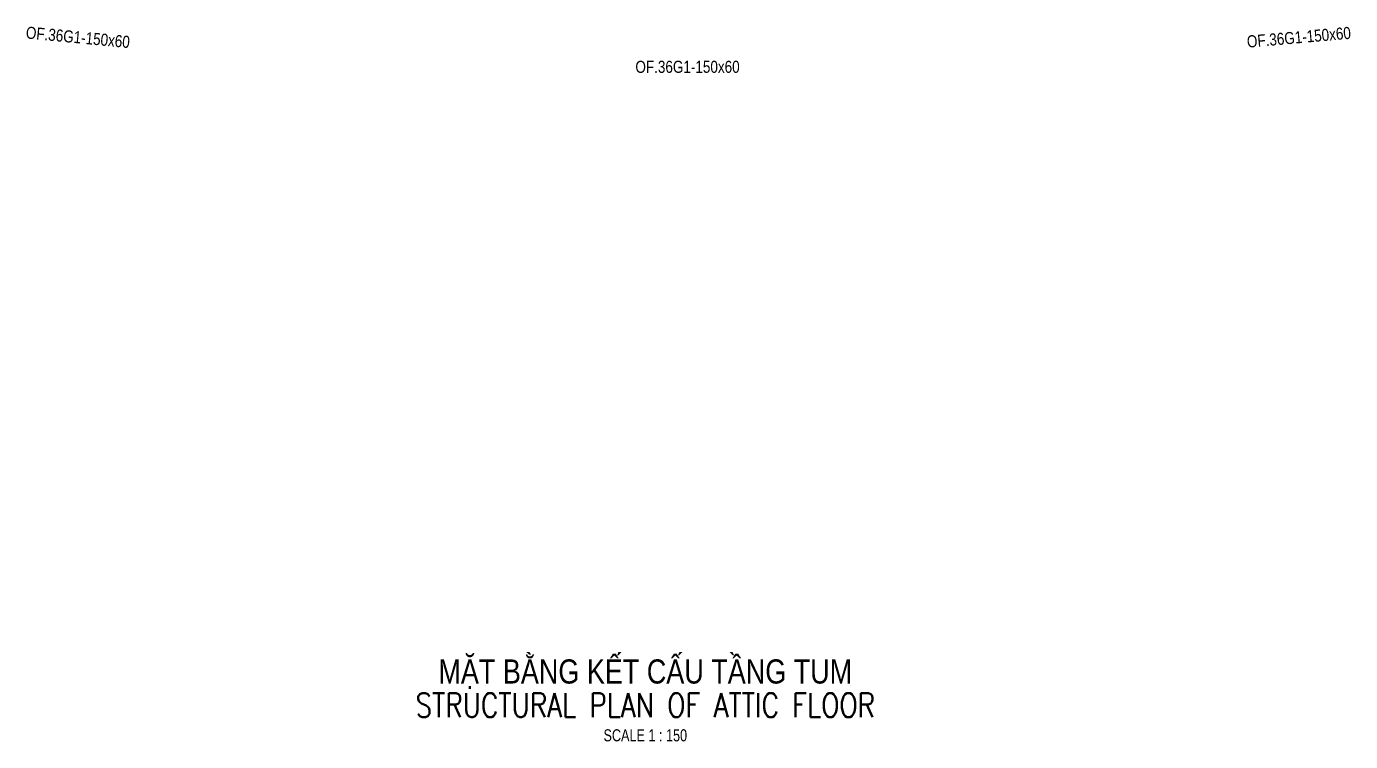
# Model space of a CAD drawing. Header units: millimetres. Extents: x -179076 to 119312, y -18667 to 180141.
# Drawn here: x 38435 to 79558, y 18374 to 40581 of the extents above; entities that cross this region are included whole.
import ezdxf
from ezdxf.enums import TextEntityAlignment as Align

# ---------------------------------------------------------------- set-up
doc = ezdxf.new("R2010")
doc.units = ezdxf.units.MM
for name, color, linetype, lineweight in [('NDC_S_ANNO', 7, 'Continuous', 20), ('NDC_S_ENG TITLE', 3, 'Continuous', 20), ('NDC_S_TEXT SYMBOL', 7, 'Continuous', 20), ('NDC_S_VN TITLE', 6, 'Continuous', 35)]:
    doc.layers.add(name, color=color, linetype=linetype, lineweight=lineweight)
doc.styles.add('ARIAL', font='arial.ttf', dxfattribs={"width": 0.8})
doc.styles.add('NDC_ANNO', font='', dxfattribs={"width": 0.8})
doc.styles.add('NDC_EN TXT', font='romans.shx', dxfattribs={"width": 0.8})
doc.styles.add('NDC_VIE TXT', font='arial.ttf', dxfattribs={"width": 0.8})
doc.styles.get('NDC_ANNO').set_extended_font_data('Dotum')

# ---------------------------------------------------------------- blocks, each defined once
blk = doc.blocks.new('Drawing name_symbol')
at = {"layer": 'NDC_S_ENG TITLE', "style": 'NDC_EN TXT', "width": 0.8}
blk.add_attdef('SECTDET1', text='', height=5, dxfattribs=at).set_placement((0, 1.01), align=Align.CENTER)
at = {"layer": 'NDC_S_TEXT SYMBOL', "lineweight": 25, "style": 'NDC_ANNO', "width": 0.8}
blk.add_attdef('SSCALE', text='', height=2.5, dxfattribs=at).set_placement((0, -4), align=Align.CENTER)
at = {"layer": 'NDC_S_VN TITLE', "style": 'NDC_VIE TXT', "width": 0.8}
blk.add_attdef('SECTDET2', text='', height=5, dxfattribs=at).set_placement((0, 7.97), align=Align.CENTER)

msp = doc.modelspace()

# ---------------------------------------------------------------- block references
at = {"layer": 'NDC_S_ANNO', "xscale": 150, "yscale": 150, "zscale": 150}
msp.add_blockref('Drawing name_symbol', (57654.6, 18979), dxfattribs=at).add_auto_attribs({'SECTDET1': 'STRUCTURAL PLAN OF ATTIC FLOOR', 'SECTDET2': 'MẶT BẰNG KẾT CẤU TẦNG TUM', 'SSCALE': 'SCALE 1 : 150'})

# ---------------------------------------------------------------- texts
at = {"layer": 'NDC_S_ANNO', "style": 'ARIAL', "width": 0.8}
for rotation, p in [(354.63738, (40032.1, 40246.2)), (4.9716, (77953.3, 40247.8)), (0.01822, (58966.4, 39328.1))]:
    msp.add_text('OF.36G1-150x60', height=375, rotation=rotation, dxfattribs=at).set_placement(p, align=Align.MIDDLE_CENTER)

doc.saveas('drawing.dxf')
